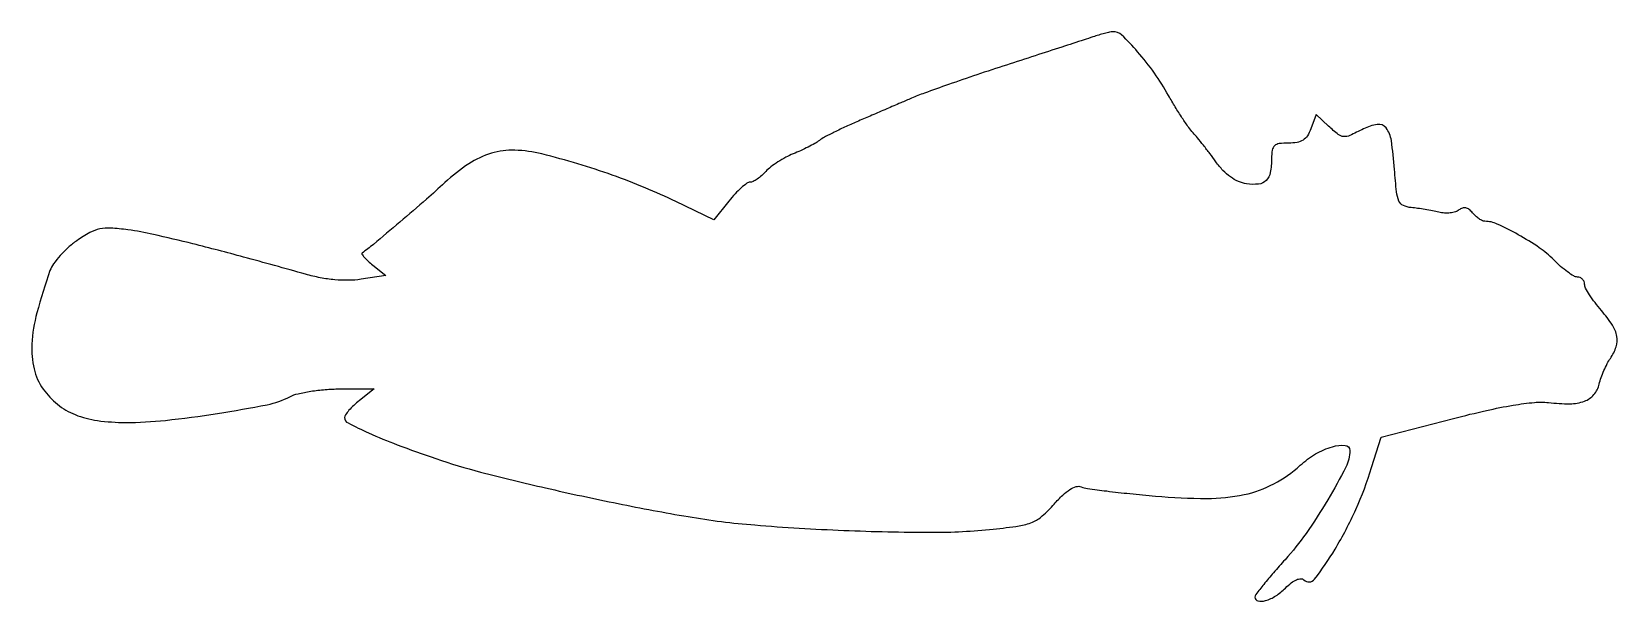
# Model space of a CAD drawing. Extents: x 0 to 284, y 0 to 102.
import ezdxf

# ---------------------------------------------------------------- set-up
doc = ezdxf.new("R2010")
doc.units = 0

msp = doc.modelspace()

# ---------------------------------------------------------------- linework, layer by layer
msp.add_lwpolyline([(190, 101.009225, -0.001567), (188.401458, 100.482225, -0.000143), (184.415625, 99.183287, -0.000185), (179.661165, 97.637307, -0.000145), (174.5, 95.962843, 0.002707), (169.229621, 94.223046, 0.002978), (164.14375, 92.479789, 0.002775), (159.815176, 90.940231, 0.01507), (157.5, 90.022471, -0.000392), (155.579369, 89.195085, -0.000177), (153.059375, 88.112898, -0.000175), (150.398165, 86.972284, -0.000239), (148, 85.946764, 0.006873), (145.784335, 84.964313, 0.007652), (143.675, 83.954708, 0.007143), (141.904326, 83.041858, 0.03931), (141, 82.463659, -0.032453), (140.208502, 81.942192, -0.011316), (139.007174, 81.29361, -0.011184), (137.648901, 80.637412, -0.012814), (136.322294, 80.073319, 0.028179), (134.979138, 79.452812, 0.020973), (133.570651, 78.625562, 0.021341), (132.304832, 77.730133, 0.044251), (131.417307, 76.908625, -0.028745), (130.67558, 76.178145, -0.031425), (129.875754, 75.56065, -0.033113), (129.131705, 75.126271, -0.116066), (128.595012, 74.999971, 0.160643), (128.015938, 74.808976, 0.022735), (127.029172, 74.006734, 0.023986), (125.915346, 72.913555, 0.018335), (124.802169, 71.61878), (122.104337, 68.23762), (115.302169, 71.533695, 0.01457), (109.789761, 74.009168, 0.012963), (103.925096, 76.263768, 0.012541), (97.749829, 78.282909, 0.011524), (91.305337, 80.051828, 0.053742), (86.488172, 80.718203, 0.079533), (82.267295, 80.172165, 0.074297), (78.225576, 78.290561, 0.041005), (73.931961, 74.916854, -0.008025), (70.639857, 71.95938, -0.002904), (65.873791, 67.862416, -0.002123), (61.145328, 63.879737, -0.021645), (59.108337, 62.323271, 0.42124), (59.074541, 62.119366, 0.024505), (59.515091, 61.576923, 0.025328), (60.178853, 60.908312, 0.014435), (61.043025, 60.166244), (63.369376, 58.282479), (58.934688, 57.625023, -0.033396), (56.681617, 57.443452, -0.026018), (54.225829, 57.537742, -0.02456), (51.640936, 57.900718, -0.021859), (49, 58.525571, 0.002721), (37.892744, 61.606777, 0.005045), (28.83984, 63.967307, 0.005821), (21.740653, 65.654542, 0.021404), (17.199234, 66.475755, 0.018103), (14.084321, 66.787947, 0.068415), (12.134481, 66.645499, 0.07485), (10.385983, 65.989425, 0.024411), (8.040386, 64.527988, 0.030997), (6.493664, 63.307648, 0.027166), (5.036068, 61.853303, 0.028129), (3.86397, 60.391809, 0.069654), (3.230653, 59.177168, 0.020023), (0.888797, 51.646572, 0.051212), (-0.015199, 46.013523, 0.072435), (0.372551, 41.609904, 0.096885), (2.024724, 37.965278, 0.069406), (4.584676, 35.257625, 0.072816), (7.74882, 33.405971, 0.062039), (11.736587, 32.344411, 0.034076), (16.784309, 32, 0.026868), (23.905521, 32.382943, 0.011973), (33.222088, 33.614153, 0.009692), (42.119629, 35.184735, 0.070694), (46.20034, 36.606481, -0.061001), (47.652121, 37.143933, -0.019285), (49.924158, 37.590654, -0.018939), (52.519363, 37.897532, -0.01996), (55.085199, 38), (61.269717, 38), (58.634859, 35.92742, 0.02088), (57.62601, 35.063316, 0.026486), (56.77399, 34.180791, 0.026239), (56.156512, 33.389091, 0.153674), (56, 32.891882, 0.281163), (56.600361, 31.908643, 0.012886), (60.294973, 30.129958, 0.016144), (65.404421, 28.025966, 0.006965), (72.336532, 25.539367, 0.019314), (80.339796, 23.134874, 0.006793), (91.991471, 20.287819, 0.006703), (104.963804, 17.486784, 0.007556), (117.5, 15.151905, 0.022248), (129.45785, 13.654905, 0.009788), (145.379793, 12.690805, 0.00965), (161.098227, 12.351205, 0.026635), (172.155828, 12.915147, 0.010522), (176.784688, 13.497998, 0.061266), (179.150101, 14.149287, 0.084824), (180.93134, 15.266788, 0.030188), (183.053577, 17.40824, -0.021766), (184.576735, 18.997832, -0.049432), (185.88543, 20.022835, -0.071228), (186.994262, 20.522577, -0.163645), (187.897749, 20.483521, 0.057519), (189.008699, 20.196648, 0.003395), (192.465032, 19.741253, 0.005087), (196.599115, 19.267752, 0.003725), (201.195976, 18.823165, 0.02157), (210.378095, 18.402033, 0.053074), (217.084765, 19.097646, 0.068723), (222.391134, 21.014371, 0.064198), (227.116446, 24.331622, -0.052528), (229.872629, 26.363824, -0.060079), (232.873699, 27.669489, -0.093033), (235.148788, 27.908842, -0.390766), (236, 26.985997, -0.119433), (235.278406, 24.008165, -0.015004), (232.04282, 18.161915, -0.018775), (228.153383, 12.134221, -0.031811), (224.405042, 7.44343, 0.00585), (222.33454, 5.111493, 0.008795), (220.588994, 3.02557, 0.00442), (219.167101, 1.23217, 0.166519), (219.001129, 0.75, 0.352656), (219.54939, 0.067242, 0.127038), (220.883576, 0.116065, 0.071592), (222.7215, 0.963964, 0.052603), (224.468182, 2.377273, -0.030811), (225.510634, 3.298596, -0.0619), (226.451835, 3.860926, -0.092268), (227.223292, 4.042284, -0.211125), (227.768855, 3.831145, 0.453598), (229.689311, 3.95863, 0.027534), (233.349153, 9.333854, 0.030299), (237.070604, 16.444898, 0.030366), (239.902227, 23.94843), (241.588435, 29.396861), (254.544218, 32.723558, -0.007373), (260.460285, 34.150007, -0.014037), (265.262782, 35.092471, -0.016783), (269.035901, 35.594007, -0.05412), (271.563109, 35.569875, 0.030195), (275.393717, 35.350094, 0.086438), (278.010267, 35.814093, 0.129693), (279.695138, 36.981434, 0.117768), (280.660134, 38.869492, -0.025607), (281.002654, 40.020498, -0.016863), (281.507701, 41.306712, -0.016982), (282.085407, 42.527975, -0.031174), (282.649195, 43.472506, 0.068028), (283.694067, 45.557198, 0.129315), (283.827331, 47.416128, 0.100106), (283.015712, 49.417961, 0.030639), (281.040641, 52.037774, -0.015763), (279.904589, 53.454979, -0.019321), (278.938655, 54.850159, -0.018104), (278.225243, 56.06574, -0.116021), (278.040641, 56.75, 0.097519), (277.929975, 57.229274, 0.092527), (277.644751, 57.640972, 0.092539), (277.230252, 57.922021, 0.097575), (276.75, 58.027778, -0.129899), (276.087484, 58.218696, -0.022314), (274.985937, 58.945984, -0.023), (273.74023, 59.941353, -0.018751), (272.5, 61.114579, 0.049055), (269.911836, 63.281798, 0.022387), (266.158697, 65.605186, 0.019857), (262.39732, 67.515057, 0.107948), (260.177309, 68, -0.114205), (259.732973, 68.102832, -0.037528), (259.150095, 68.444247, -0.035116), (258.538855, 68.93359, -0.033207), (257.989766, 69.512331, 0.052531), (257.358341, 70.128422, 0.114833), (256.750188, 70.414339, 0.136853), (256.149821, 70.377549, 0.090119), (255.543224, 70.035873, -0.100723), (254.913331, 69.698312, -0.045229), (253.989176, 69.510215, -0.042305), (252.942177, 69.48316, -0.044782), (251.925903, 69.634913, 0.011796), (250.816208, 69.876243, 0.00692), (249.478234, 70.115166, 0.006919), (248.132868, 70.317164, 0.011696), (247, 70.444354, -0.086614), (245.583403, 70.823037, -0.182874), (244.799346, 71.62351, -0.076973), (244.36683, 73.251709, -0.007652), (244, 77.285147, 0.017135), (243.430198, 82.460303, 0.128691), (242.478461, 84.711972, 0.271243), (240.92077, 85.343504, 0.084229), (238.420728, 84.535432, -0.012576), (235.992551, 83.345867, -0.128703), (234.899355, 83.153273, -0.149426), (233.922755, 83.541382, -0.018776), (232.181221, 85.045794), (229.98532, 87.091587), (229.017411, 84.545794, -0.05351), (228.388747, 83.308915, -0.106909), (227.612882, 82.540413, -0.099763), (226.55063, 82.129926, -0.042497), (225.024751, 82, 0.029927), (223.354453, 81.899938, 0.155145), (222.523705, 81.521443, 0.170936), (222.10826, 80.755256, 0.03819), (221.984687, 79.25, -0.043418), (221.751363, 76.730664, -0.151209), (221.006489, 75.29736, -0.174895), (219.659857, 74.654998, -0.062527), (217.5, 74.71136, -0.065025), (216.041379, 75.132132, -0.052959), (214.626583, 75.935691, -0.047391), (213.273654, 77.115291, -0.034356), (212, 78.657428, 0.006085), (210.927679, 80.1164, 0.005339), (209.773002, 81.614454, 0.005373), (208.701554, 82.944593, 0.015996), (207.929367, 83.823539, -0.034583), (207.145131, 84.786069, -0.008475), (205.994756, 86.47629, -0.00864), (204.73997, 88.46283, -0.00853), (203.549027, 90.5, 0.026352), (200.991719, 94.537067, 0.025397), (197.994357, 98.334939, 0.020631), (195.125701, 101.352089, 0.214225), (193.553833, 101.921053, 0.035416), (192.989031, 101.838244, 0.008695), (192.075189, 101.620637, 0.00886), (191.034423, 101.333854, 0.008748)], format="xyb", close=True)

doc.saveas('drawing.dxf')
